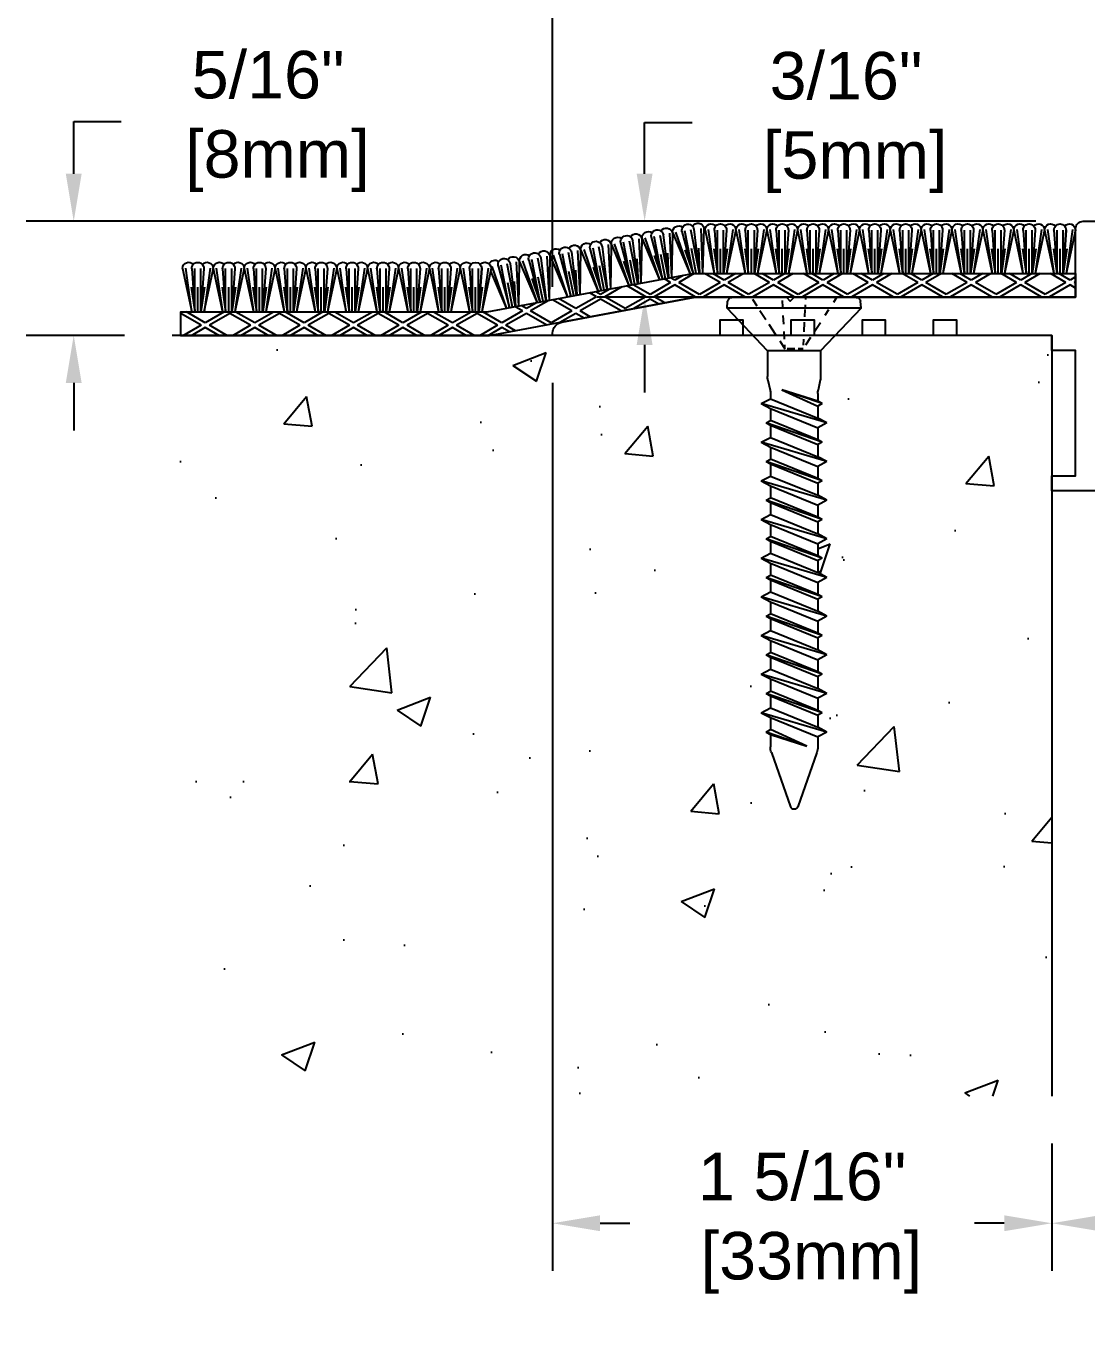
# Model space of a CAD drawing. Header units: inches. Extents: x -0.85 to 6.94, y -1.45 to 4.38.
# Drawn here: x -0.85 to 1.938, y -1.452 to 1.986 of the extents above; entities that cross this region are included whole.
import ezdxf

# ---------------------------------------------------------------- set-up
doc = ezdxf.new("R2010")
doc.units = ezdxf.units.IN
doc.header["$MEASUREMENT"] = 0
for name, color, linetype in [('Anchors', 4, 'Continuous'), ('Conditions', 1, 'Continuous'), ('Dimensions', 3, 'Continuous'), ('Metals', 7, 'Continuous'), ('Text', 2, 'Continuous')]:
    doc.layers.add(name, color=color, linetype=linetype)
doc.styles.add('arial', font='arial.ttf')
doc.dimstyles.new('ARIAL', dxfattribs={"dimscale": 0, "dimtxt": 0.125, "dimasz": 0.125, "dimexe": 0.125, "dimexo": 0.125, "dimgap": 0.125, "dimtad": 0, "dimtih": 1, "dimtoh": 1, "dimdec": 5, "dimzin": 0, "dimdsep": 46, "dimlunit": 4, "dimtxsty": 'arial', "dimcen": 0.125, "dimadec": 0, "dimazin": 0, "dimtfac": 1, "dimtdec": 5, "dimtofl": 0, "dimtmove": 0, "dimatfit": 3, "dimfxl": 0, "dimfrac": 2, "dimtolj": 1, "dimtzin": 0, "dimarcsym": 0})

# ---------------------------------------------------------------- blocks, each defined once
blk = doc.blocks.new('TF316114')
for p, q in [((-0.1634, 0), (0.1634, 0)), ((-0.1042, -0.0127), (-0.1125, 0)), ((-0.1762, -0.0285), (-0.1747, -0.0103)), ((-0.1762, -0.0285), (0.1762, -0.0285)), ((-0.1762, -0.0285), (-0.0698, -0.141)), ((-0.0815, -0.0472), (-0.0915, -0.0321)), ((-0.0308, -0.0055), (-0.0311, -0.0002)), ((-0.0297, -0.0263), (-0.0301, -0.0195)), ((-0.0284, -0.051), (-0.0294, -0.0323)), ((0.0297, -0.0255), (0.0306, -0.0085)), ((0.0698, -0.141), (0.1762, -0.0285)), ((0.1095, -0.0045), (0.0979, -0.0223)), ((0.1762, -0.0285), (0.1747, -0.0103)), ((-0.0533, -0.0902), (-0.0691, -0.0662)), ((-0.0263, -0.091), (-0.0277, -0.065)), ((0.0274, -0.0703), (0.0286, -0.0479)), ((0.0898, -0.0346), (0.0746, -0.0579)), ((0.0253, -0.1104), (0.0264, -0.0896)), ((0.0662, -0.0707), (0.0485, -0.0976)), ((-0.0307, -0.1248), (-0.0441, -0.1044)), ((-0.0245, -0.1261), (-0.0253, -0.1097)), ((-0.024, -0.135), (-0.0107, -0.135)), ((-0.0018, -0.135), (0.0183, -0.135)), ((0.0373, -0.1147), (0.024, -0.135)), ((0.024, -0.135), (0.0245, -0.1246)), ((-0.0698, -0.141), (-0.0698, -0.2081)), ((-0.0698, -0.141), (0.0698, -0.141)), ((0.0698, -0.141), (0.0698, -0.2081)), ((-0.0687, -0.2177), (-0.0633, -0.2437)), ((0.0687, -0.2177), (0.0633, -0.2437)), ((-0.0737, -0.2796), (0.0321, -0.2431)), ((-0.0737, -0.2796), (-0.0623, -0.2734)), ((0.0321, -0.2431), (-0.0623, -0.2858)), ((-0.0623, -0.2734), (0.0321, -0.2431)), ((-0.0623, -0.2533), (-0.0623, -0.2734)), ((0.0622, -0.2667), (-0.0623, -0.3175)), ((0.0622, -0.2533), (0.0622, -0.2667)), ((0.0862, -0.2796), (0.0622, -0.2667)), ((-0.0863, -0.3304), (0.0862, -0.2796)), ((-0.0737, -0.2796), (-0.0623, -0.2858)), ((-0.0623, -0.2858), (-0.0623, -0.3175)), ((0.0622, -0.2925), (-0.0623, -0.3433)), ((0.0622, -0.2925), (0.0622, -0.3242)), ((0.0862, -0.2796), (0.0622, -0.2925)), ((-0.0863, -0.3304), (-0.0623, -0.3175)), ((-0.0863, -0.3304), (-0.0623, -0.3433)), ((-0.0737, -0.3812), (0.0737, -0.3304)), ((-0.0623, -0.375), (0.0622, -0.3242)), ((0.0622, -0.3365), (-0.0623, -0.3873)), ((-0.0623, -0.3433), (-0.0623, -0.375)), ((0.0737, -0.3304), (0.0622, -0.3242)), ((0.0737, -0.3304), (0.0622, -0.3365)), ((0.0622, -0.3365), (0.0622, -0.3682)), ((-0.0737, -0.3812), (-0.0623, -0.375)), ((0.0622, -0.3682), (-0.0623, -0.419)), ((0.0862, -0.3812), (0.0622, -0.3682)), ((-0.0863, -0.4319), (0.0862, -0.3812)), ((-0.0737, -0.3812), (-0.0623, -0.3873)), ((-0.0623, -0.3873), (-0.0623, -0.419)), ((0.0622, -0.3941), (-0.0623, -0.4449)), ((0.0862, -0.3812), (0.0622, -0.3941)), ((0.0622, -0.3941), (0.0622, -0.4258)), ((-0.0863, -0.4319), (-0.0623, -0.419)), ((-0.0863, -0.4319), (-0.0623, -0.4449)), ((-0.0737, -0.4827), (0.0737, -0.4319)), ((-0.0623, -0.4766), (0.0622, -0.4258)), ((0.0622, -0.4381), (-0.0623, -0.4889)), ((-0.0623, -0.4449), (-0.0623, -0.4766)), ((0.0737, -0.4319), (0.0622, -0.4258)), ((0.0737, -0.4319), (0.0622, -0.4381)), ((0.0622, -0.4381), (0.0622, -0.4698)), ((-0.0737, -0.4827), (-0.0623, -0.4766)), ((0.0622, -0.4698), (-0.0623, -0.5206)), ((0.0862, -0.4827), (0.0622, -0.4698)), ((-0.0863, -0.5335), (0.0862, -0.4827)), ((-0.0737, -0.4827), (-0.0623, -0.4889)), ((-0.0623, -0.4889), (-0.0623, -0.5206)), ((0.0622, -0.4956), (-0.0623, -0.5464)), ((0.0862, -0.4827), (0.0622, -0.4956)), ((0.0622, -0.4956), (0.0622, -0.5273)), ((-0.0863, -0.5335), (-0.0623, -0.5206)), ((-0.0863, -0.5335), (-0.0623, -0.5464)), ((-0.0737, -0.5843), (0.0737, -0.5335)), ((-0.0623, -0.5781), (0.0622, -0.5273)), ((0.0622, -0.5397), (-0.0623, -0.5904)), ((-0.0623, -0.5464), (-0.0623, -0.5781)), ((0.0737, -0.5335), (0.0622, -0.5273)), ((0.0737, -0.5335), (0.0622, -0.5397)), ((0.0622, -0.5397), (0.0622, -0.5714)), ((-0.0863, -0.6351), (0.0862, -0.5843)), ((-0.0737, -0.5843), (-0.0623, -0.5781)), ((-0.0737, -0.5843), (-0.0623, -0.5904)), ((0.0622, -0.5714), (-0.0623, -0.6221)), ((0.0862, -0.5843), (0.0622, -0.5714)), ((0.0862, -0.5843), (0.0622, -0.5972)), ((-0.0623, -0.5904), (-0.0623, -0.6221)), ((0.0622, -0.5972), (-0.0623, -0.648)), ((0.0622, -0.5972), (0.0622, -0.6289)), ((-0.0863, -0.6351), (-0.0623, -0.6221)), ((-0.0863, -0.6351), (-0.0623, -0.648)), ((-0.0737, -0.6858), (0.0737, -0.6351)), ((-0.0623, -0.6797), (0.0622, -0.6289)), ((0.0622, -0.6412), (-0.0623, -0.692)), ((-0.0623, -0.648), (-0.0623, -0.6797)), ((0.0737, -0.6351), (0.0622, -0.6289)), ((0.0737, -0.6351), (0.0622, -0.6412)), ((0.0622, -0.6412), (0.0622, -0.6729)), ((-0.0863, -0.7366), (0.0862, -0.6858)), ((-0.0737, -0.6858), (-0.0623, -0.6797)), ((-0.0737, -0.6858), (-0.0623, -0.692)), ((0.0622, -0.6729), (-0.0623, -0.7237)), ((0.0862, -0.6858), (0.0622, -0.6729)), ((0.0862, -0.6858), (0.0622, -0.6988)), ((-0.0623, -0.692), (-0.0623, -0.7237)), ((0.0622, -0.6988), (-0.0623, -0.7495)), ((0.0622, -0.6988), (0.0622, -0.7305)), ((-0.0863, -0.7366), (-0.0623, -0.7237)), ((-0.0863, -0.7366), (-0.0623, -0.7495)), ((-0.0737, -0.7874), (0.0737, -0.7366)), ((-0.0623, -0.7812), (0.0622, -0.7305)), ((0.0622, -0.7428), (-0.0623, -0.7936)), ((-0.0623, -0.7495), (-0.0623, -0.7812)), ((0.0737, -0.7366), (0.0622, -0.7305)), ((0.0737, -0.7366), (0.0622, -0.7428)), ((0.0622, -0.7428), (0.0622, -0.7745)), ((-0.0863, -0.8382), (0.0862, -0.7874)), ((-0.0737, -0.7874), (-0.0623, -0.7812)), ((-0.0737, -0.7874), (-0.0623, -0.7936)), ((0.0622, -0.7745), (-0.0623, -0.8253)), ((0.0862, -0.7874), (0.0622, -0.7745)), ((0.0862, -0.7874), (0.0622, -0.8003)), ((-0.0623, -0.7936), (-0.0623, -0.8253)), ((0.0622, -0.8003), (-0.0623, -0.8511)), ((0.0622, -0.8003), (0.0622, -0.832)), ((-0.0863, -0.8382), (-0.0623, -0.8253)), ((-0.0863, -0.8382), (-0.0623, -0.8511)), ((-0.0737, -0.889), (0.0737, -0.8382)), ((-0.0623, -0.8828), (0.0622, -0.832)), ((0.0622, -0.8444), (-0.0623, -0.8951)), ((-0.0623, -0.8511), (-0.0623, -0.8828)), ((0.0737, -0.8382), (0.0622, -0.832)), ((0.0737, -0.8382), (0.0622, -0.8444)), ((0.0622, -0.8444), (0.0622, -0.876)), ((-0.0863, -0.9397), (0.0862, -0.889)), ((-0.0737, -0.889), (-0.0623, -0.8828)), ((-0.0737, -0.889), (-0.0623, -0.8951)), ((0.0622, -0.876), (-0.0623, -0.9268)), ((0.0862, -0.889), (0.0622, -0.876)), ((0.0862, -0.889), (0.0622, -0.9019)), ((-0.0863, -0.9397), (-0.0623, -0.9268)), ((-0.0623, -0.8951), (-0.0623, -0.9268)), ((0.0622, -0.9019), (-0.0623, -0.9527)), ((0.0622, -0.9019), (0.0622, -0.9336)), ((-0.0863, -0.9397), (-0.0623, -0.9527)), ((-0.0737, -0.9905), (0.0737, -0.9397)), ((-0.0623, -0.9844), (0.0622, -0.9336)), ((0.0622, -0.9459), (-0.0623, -0.9967)), ((-0.0623, -0.9527), (-0.0623, -0.9844)), ((0.0737, -0.9397), (0.0622, -0.9336)), ((0.0737, -0.9397), (0.0622, -0.9459)), ((0.0622, -0.9459), (0.0622, -0.9776)), ((-0.0863, -1.0413), (0.0862, -0.9905)), ((-0.0737, -0.9905), (-0.0623, -0.9844)), ((-0.0737, -0.9905), (-0.0623, -0.9967)), ((0.0622, -0.9776), (-0.0623, -1.0284)), ((-0.0623, -0.9967), (-0.0623, -1.0284)), ((0.0862, -0.9905), (0.0622, -0.9776)), ((0.0862, -0.9905), (0.0622, -1.0035)), ((-0.0863, -1.0413), (-0.0623, -1.0284)), ((0.0622, -1.0035), (-0.0623, -1.0542)), ((0.0622, -1.0035), (0.0622, -1.0351)), ((-0.0863, -1.0413), (-0.0623, -1.0542)), ((-0.0737, -1.0921), (0.0737, -1.0413)), ((-0.0623, -1.0859), (0.0622, -1.0351)), ((0.0622, -1.0475), (-0.0623, -1.0983)), ((-0.0623, -1.0542), (-0.0623, -1.0859)), ((0.0737, -1.0413), (0.0622, -1.0351)), ((0.0737, -1.0413), (0.0622, -1.0475)), ((0.0622, -1.0475), (0.0622, -1.0792)), ((-0.0863, -1.1429), (0.0862, -1.0921)), ((-0.0737, -1.0921), (-0.0623, -1.0859)), ((-0.0737, -1.0921), (-0.0623, -1.0983)), ((0.0622, -1.0792), (-0.0623, -1.13)), ((-0.0623, -1.0983), (-0.0623, -1.13)), ((0.0862, -1.0921), (0.0622, -1.0792)), ((0.0862, -1.0921), (0.0622, -1.105)), ((-0.0863, -1.1429), (-0.0623, -1.13)), ((0.0622, -1.105), (-0.0623, -1.1558)), ((0.0622, -1.105), (0.0622, -1.1367)), ((-0.0863, -1.1429), (-0.0623, -1.1558)), ((-0.0623, -1.1558), (-0.0623, -1.1817)), ((-0.0335, -1.1798), (0.0622, -1.1367)), ((-0.0335, -1.1798), (0.0737, -1.1429)), ((0.0622, -1.149), (-0.0335, -1.1798)), ((0.0737, -1.1429), (0.0622, -1.1367)), ((0.0737, -1.1429), (0.0622, -1.149)), ((0.0622, -1.149), (0.0622, -1.1817)), ((-0.0596, -1.197), (-0.0096, -1.3398)), ((0.0596, -1.197), (0.0096, -1.3398))]:
    blk.add_line(p, q)
for centre, radius, start, end in [((-0.1634, -0.0113), 0.0112, 90, 175), ((0.1634, -0.0113), 0.0112, 5, 90), ((-0.0233, -0.2081), 0.0465, 180, 191.9357), ((0.0233, -0.2081), 0.0465, 348.0643, 0), ((-0.1088, -0.2533), 0.0465, 0, 11.9357), ((0.1087, -0.2533), 0.0465, 168.0643, 180), ((-0.0158, -1.1817), 0.0465, 180, 199.3058), ((0.0158, -1.1817), 0.0465, 340.6942, 0), ((0, -1.3354), 0.0106, 204.1001, 335.8999)]:
    blk.add_arc(centre, radius, start, end)
blk = doc.blocks.new('75201C')
blk.add_line((-1.6336, -3.7739), (-1.6336, -3.7739))
blk.add_lwpolyline([(-1.8836, -3.8589), (-1.8836, -4.1689, 0.414214), (-1.8636, -4.1889), (-1.6086, -4.1889), (-1.6086, -4.3179), (-2.1543, -4.3179), (-2.1543, -4.2649), (-2.1943, -4.2649), (-2.1943, -4.3979), (-1.4661, -4.3979), (-1.4661, -4.3579), (-1.5286, -4.3579), (-1.5286, -4.0289), (-1.4661, -4.0289), (-1.4661, -3.9889), (-1.2161, -3.9889), (-1.2161, -3.9489), (-1.1541, -3.9489), (-1.1541, -3.9889), (-1.0291, -3.9889), (-1.0291, -3.9489), (-0.9671, -3.9489), (-0.9671, -3.9889), (-0.8421, -3.9889), (-0.8421, -3.9489), (-0.7801, -3.9489), (-0.7801, -3.9889), (-0.6551, -3.9889), (-0.6551, -3.9489), (-0.5931, -3.9489), (-0.5931, -3.9889), (-0.1536, -3.9889), (-0.1536, -3.9834, 0.361139), (-0.1777, -3.9544), (-0.5286, -3.8889), (-0.7686, -3.8889), (-0.7786, -3.8989), (-0.7886, -3.8889), (-1.5286, -3.8889), (-1.5286, -3.7089, 0.414214), (-1.5486, -3.6889), (-1.6336, -3.6889, 0.414214), (-1.6536, -3.7089), (-1.6536, -3.7539, 0.414214), (-1.6336, -3.7739), (-1.6336, -4.1089, -0.414214), (-1.6536, -4.1289), (-1.7836, -4.1289, -0.414214), (-1.8036, -4.1089), (-1.8036, -3.8589, 0.414214), (-1.8236, -3.8389), (-1.8636, -3.8389, 0.414214)], format="xyb", close=True)
blk = doc.blocks.new('*D3')
at = {"layer": 'Defpoints', "color": 0}
for p in [(1.8464, -0.8265), (3.8464, -0.8265), (1.8464, -1.161)]:
    blk.add_point(p, dxfattribs=at)
at = {"layer": 'Dimensions', "color": 0, "lineweight": -2}
for p, q in [((1.8464, -0.9515), (1.8464, -1.286)), ((3.8464, -0.9515), (3.8464, -1.286)), ((1.9714, -1.161), (2.3934, -1.161)), ((3.7214, -1.161), (3.2994, -1.161))]:
    blk.add_line(p, q, dxfattribs=at)
at = {"layer": 'Dimensions', "color": 0}
for points in [[(1.9714, -1.1402), (1.9714, -1.1818), (1.8464, -1.161)], [(3.7214, -1.1402), (3.7214, -1.1818), (3.8464, -1.161)]]:
    blk.add_solid(points, dxfattribs=at)
at = {"layer": 'Dimensions', "color": 0, "insert": (2.8464, -1.161), "char_height": 0.125, "attachment_point": 5, "style": 'arial'}
blk.add_mtext('\\A1;2"\\P [51mm]', dxfattribs=at)
blk = doc.blocks.new('*D4')
at = {"layer": 'Defpoints', "color": 0}
for p in [(0.5339, 1.1735), (1.8464, -0.8265), (0.5339, -1.161)]:
    blk.add_point(p, dxfattribs=at)
at = {"layer": 'Dimensions', "color": 0, "lineweight": -2}
for p, q in [((0.5339, 1.0485), (0.5339, -1.286)), ((1.8464, -0.9515), (1.8464, -1.286)), ((0.6589, -1.161), (0.7372, -1.161)), ((1.7214, -1.161), (1.6432, -1.161))]:
    blk.add_line(p, q, dxfattribs=at)
at = {"layer": 'Dimensions', "color": 0}
for points in [[(0.6589, -1.1402), (0.6589, -1.1818), (0.5339, -1.161)], [(1.7214, -1.1402), (1.7214, -1.1818), (1.8464, -1.161)]]:
    blk.add_solid(points, dxfattribs=at)
at = {"layer": 'Dimensions', "color": 0, "insert": (1.1902, -1.161), "char_height": 0.125, "attachment_point": 5, "style": 'arial'}
blk.add_mtext('\\A1;1 5/16"\\P [33mm]', dxfattribs=at)
blk = doc.blocks.new('*D5')
at = {"layer": 'Defpoints', "color": 0}
for p in [(5.1589, 2.7849), (0.5339, 1.1762), (5.1589, 1.1735)]:
    blk.add_point(p, dxfattribs=at)
at = {"layer": 'Dimensions', "color": 0, "lineweight": -2}
for p, q in [((0.5339, 1.3012), (0.5339, 2.9099)), ((5.1589, 1.2985), (5.1589, 2.9099)), ((0.6589, 2.7849), (2.2825, 2.7849)), ((5.0339, 2.7849), (3.2856, 2.7849))]:
    blk.add_line(p, q, dxfattribs=at)
at = {"layer": 'Dimensions', "color": 0}
for points in [[(0.6589, 2.8057), (0.6589, 2.764), (0.5339, 2.7849)], [(5.0339, 2.8057), (5.0339, 2.764), (5.1589, 2.7849)]]:
    blk.add_solid(points, dxfattribs=at)
at = {"layer": 'Dimensions', "color": 0, "insert": (2.784, 2.7849), "char_height": 0.125, "attachment_point": 5, "style": 'arial'}
blk.add_mtext('\\A1;4 5/8"\\P [117mm]', dxfattribs=at)
blk = doc.blocks.new('*D7')
at = {"layer": 'Defpoints', "color": 0}
for p in [(1.9289, 1.4735), (0.776, 1.2735), (1.4646, 1.2735)]:
    blk.add_point(p, dxfattribs=at)
at = {"layer": 'Dimensions', "color": 0, "lineweight": -2}
for p, q in [((0.776, 1.5985), (0.776, 1.7331)), ((0.776, 1.7331), (0.901, 1.7331)), ((1.8039, 1.4735), (0.651, 1.4735)), ((1.3396, 1.2735), (0.651, 1.2735)), ((0.776, 1.1485), (0.776, 1.0235))]:
    blk.add_line(p, q, dxfattribs=at)
at = {"layer": 'Dimensions', "color": 0}
for points in [[(0.7551, 1.5985), (0.7968, 1.5985), (0.776, 1.4735)], [(0.7551, 1.1485), (0.7968, 1.1485), (0.776, 1.2735)]]:
    blk.add_solid(points, dxfattribs=at)
at = {"layer": 'Dimensions', "color": 0, "insert": (1.3054, 1.7331), "char_height": 0.125, "attachment_point": 5, "style": 'arial'}
blk.add_mtext('\\A1;3/16"\\P [5mm]', dxfattribs=at)
blk = doc.blocks.new('*D8')
at = {"layer": 'Defpoints', "color": 0}
for p in [(1.9289, 1.4735), (-0.7247, 1.1735), (-0.4661, 1.1735)]:
    blk.add_point(p, dxfattribs=at)
at = {"layer": 'Dimensions', "color": 0, "lineweight": -2}
for p, q in [((-0.7247, 1.5985), (-0.7247, 1.7359)), ((-0.7247, 1.7359), (-0.5997, 1.7359)), ((1.8039, 1.4735), (-0.8497, 1.4735)), ((-0.5911, 1.1735), (-0.8497, 1.1735)), ((-0.7247, 1.0485), (-0.7247, 0.9235))]:
    blk.add_line(p, q, dxfattribs=at)
at = {"layer": 'Dimensions', "color": 0}
for points in [[(-0.7456, 1.5985), (-0.7039, 1.5985), (-0.7247, 1.4735)], [(-0.7456, 1.0485), (-0.7039, 1.0485), (-0.7247, 1.1735)]]:
    blk.add_solid(points, dxfattribs=at)
at = {"layer": 'Dimensions', "color": 0, "insert": (-0.2136, 1.7359), "char_height": 0.125, "attachment_point": 5, "style": 'arial'}
blk.add_mtext('\\A1;5/16"\\P [8mm]', dxfattribs=at)
blk = doc.blocks.new('CARPET')
at = {"layer": 'Conditions'}
h = blk.add_hatch(dxfattribs=at)
h.set_pattern_fill('EXPAND', color=256, scale=0.125, style=0)
h.set_pattern_definition([(30, (0, 0), (2e-11, 0.075), [0.0625, -0.0125]), (330, (0, 0), (0.0649519, 0.0375), [0.0625, -0.0125]), (330, (0.054125, 0.03125), (0.0649519, 0.0375), [0.0625, -0.0125]), (30, (0.054125, 0.04375), (2e-11, 0.075), [0.0625, -0.0125])])
h.paths.add_polyline_path([(7.2186, 2.8345), (7.76, 2.7334), (8.5709, 2.7334), (8.5709, 2.7959), (7.7658, 2.7959), (7.7068, 2.8069), (7.7068, 2.8067), (7.7068, 2.8069), (7.6912, 2.8098), (7.6912, 2.8098), (7.6912, 2.8098), (7.6263, 2.8219), (7.6263, 2.8218), (7.6263, 2.8219), (7.6107, 2.8248), (7.6107, 2.8248), (7.6107, 2.8248), (7.5458, 2.837), (7.5458, 2.8368), (7.5458, 2.837), (7.5302, 2.8399), (7.5302, 2.8398), (7.5302, 2.8399), (7.4653, 2.852), (7.4653, 2.8518), (7.4653, 2.852), (7.4497, 2.8549), (7.4497, 2.8548), (7.4497, 2.8549), (7.3848, 2.867), (7.3848, 2.8668), (7.3848, 2.867), (7.3692, 2.8699), (7.3692, 2.8699), (7.3692, 2.8699), (7.3043, 2.882), (7.3043, 2.8819), (7.3043, 2.882), (7.2887, 2.885), (7.2887, 2.8849), (7.2887, 2.885), (7.2244, 2.897), (7.2238, 2.897), (7.2238, 2.8969), (7.2238, 2.897), (6.2186, 2.897), (6.2186, 2.8345)])
for points in [[(6.219, 3.0114), (6.2435, 2.897)], [(6.2269, 3.0125), (6.2434, 2.897)], [(6.2517, 2.897), (6.2517, 3.0114)], [(6.2757, 3.0114), (6.2675, 2.897)], [(6.2675, 2.897), (6.2675, 3.0114)], [(6.2923, 3.0125), (6.2758, 2.897)], [(6.3002, 3.0114), (6.2758, 2.897)], [(6.3002, 3.0114), (6.3246, 2.897)], [(6.308, 3.0125), (6.3245, 2.897)], [(6.3247, 3.0114), (6.3328, 2.897)], [(6.3328, 2.897), (6.3328, 3.0114)], [(6.3568, 3.0114), (6.3487, 2.897)], [(6.3487, 2.897), (6.3487, 3.0114)], [(6.3813, 3.0114), (6.3569, 2.897)], [(6.3735, 3.0125), (6.357, 2.897)], [(6.3813, 3.0114), (6.4057, 2.897)], [(6.3892, 3.0125), (6.4056, 2.897)], [(6.4058, 3.0114), (6.4139, 2.897)], [(6.4139, 2.897), (6.4139, 3.0114)], [(6.4298, 2.897), (6.4298, 3.0114)], [(6.438, 3.0114), (6.4298, 2.897)], [(6.4624, 3.0114), (6.438, 2.897)], [(6.4546, 3.0125), (6.4381, 2.897)], [(6.4624, 3.0114), (6.4869, 2.897)], [(6.4703, 3.0125), (6.4868, 2.897)], [(6.4869, 3.0114), (6.4951, 2.897)], [(6.4951, 2.897), (6.4951, 3.0114)], [(6.511, 2.897), (6.511, 3.0114)], [(6.5191, 3.0114), (6.511, 2.897)], [(6.5436, 3.0114), (6.5192, 2.897)], [(6.5357, 3.0125), (6.5193, 2.897)], [(6.5436, 3.0114), (6.568, 2.897)], [(6.5514, 3.0125), (6.5679, 2.897)], [(6.5681, 3.0114), (6.5762, 2.897)], [(6.5762, 2.897), (6.5762, 3.0114)], [(6.6002, 3.0114), (6.5921, 2.897)], [(6.5921, 2.897), (6.5921, 3.0114)], [(6.6247, 3.0114), (6.6003, 2.897)], [(6.6169, 3.0125), (6.6004, 2.897)], [(6.6247, 3.0114), (6.6491, 2.897)], [(6.6326, 3.0125), (6.6491, 2.897)], [(6.6492, 3.0114), (6.6574, 2.897)], [(6.6574, 2.897), (6.6574, 3.0114)], [(6.6732, 2.897), (6.6732, 3.0114)], [(6.6814, 3.0114), (6.6732, 2.897)], [(6.7059, 3.0114), (6.6814, 2.897)], [(6.698, 3.0125), (6.6815, 2.897)], [(6.7059, 3.0114), (6.7303, 2.897)], [(6.7137, 3.0125), (6.7302, 2.897)], [(6.7303, 3.0114), (6.7385, 2.897)], [(6.7385, 2.897), (6.7385, 3.0114)], [(6.7625, 3.0114), (6.7544, 2.897)], [(6.7544, 2.897), (6.7544, 3.0114)], [(6.787, 3.0114), (6.7626, 2.897)], [(6.7791, 3.0125), (6.7627, 2.897)], [(6.787, 3.0114), (6.8114, 2.897)], [(6.7948, 3.0125), (6.8113, 2.897)], [(6.8115, 3.0114), (6.8196, 2.897)], [(6.8196, 2.897), (6.8196, 3.0114)], [(6.8355, 2.897), (6.8355, 3.0114)], [(6.8437, 3.0114), (6.8355, 2.897)], [(6.8681, 3.0114), (6.8437, 2.897)], [(6.8603, 3.0125), (6.8438, 2.897)], [(6.8681, 3.0114), (6.8925, 2.897)], [(6.876, 3.0125), (6.8925, 2.897)], [(6.8926, 3.0114), (6.9008, 2.897)], [(6.9008, 2.897), (6.9008, 3.0114)], [(6.9248, 3.0114), (6.9166, 2.897)], [(6.9166, 2.897), (6.9166, 3.0114)], [(6.9414, 3.0125), (6.9249, 2.897)], [(6.9493, 3.0114), (6.9249, 2.897)], [(6.9493, 3.0114), (6.9737, 2.897)], [(6.9571, 3.0125), (6.9736, 2.897)], [(6.9737, 3.0114), (6.9819, 2.897)], [(6.9819, 2.897), (6.9819, 3.0114)], [(6.9978, 2.897), (6.9978, 3.0114)], [(7.0059, 3.0114), (6.9978, 2.897)], [(7.0304, 3.0114), (7.006, 2.897)], [(7.0225, 3.0125), (7.0061, 2.897)], [(7.0304, 3.0114), (7.0548, 2.897)], [(7.0383, 3.0125), (7.0547, 2.897)], [(7.0549, 3.0114), (7.063, 2.897)], [(7.063, 2.897), (7.063, 3.0114)], [(7.0871, 3.0114), (7.0789, 2.897)], [(7.0789, 2.897), (7.0789, 3.0114)], [(7.1115, 3.0114), (7.0871, 2.897)], [(7.1037, 3.0125), (7.0872, 2.897)], [(7.1115, 3.0114), (7.1359, 2.897)], [(7.1194, 3.0125), (7.1359, 2.897)], [(7.136, 3.0114), (7.1442, 2.897)], [(7.1442, 2.897), (7.1442, 3.0114)], [(7.1682, 3.0114), (7.16, 2.897)], [(7.16, 2.897), (7.16, 3.0114)], [(7.1848, 3.0125), (7.1683, 2.897)], [(7.1927, 3.0114), (7.1683, 2.897)], [(7.1955, 3.016), (7.1998, 2.897)], [(7.2034, 3.0157), (7.1995, 2.897)], [(7.2076, 2.897), (7.2301, 3.0123)], [(7.222, 3.0138), (7.2079, 2.897)], [(7.2238, 2.8969), (7.2456, 3.0092)], [(7.2536, 3.0077), (7.2238, 2.8969)], [(7.2702, 3.0056), (7.2319, 2.8953)], [(7.2777, 3.003), (7.2319, 2.8953)], [(7.2785, 3.0034), (7.2806, 2.8865)], [(7.2864, 3.0031), (7.2806, 2.8865)], [(7.3025, 2.9988), (7.2887, 2.8849)], [(7.2887, 2.8849), (7.3105, 2.9972)], [(7.3043, 2.8819), (7.3261, 2.9942)], [(7.3341, 2.9926), (7.3043, 2.8819)], [(6.2421, 2.9622), (6.2514, 2.897)], [(6.2596, 2.897), (6.2596, 2.9622)], [(6.2771, 2.9622), (6.2678, 2.897)], [(6.3232, 2.9622), (6.3325, 2.897)], [(6.3407, 2.897), (6.3407, 2.9622)], [(6.3583, 2.9622), (6.349, 2.897)], [(6.4044, 2.9622), (6.4137, 2.897)], [(6.4219, 2.897), (6.4219, 2.9622)], [(6.4394, 2.9622), (6.4301, 2.897)], [(6.4855, 2.9622), (6.4948, 2.897)], [(6.503, 2.897), (6.503, 2.9622)], [(6.5205, 2.9622), (6.5112, 2.897)], [(6.5666, 2.9622), (6.5759, 2.897)], [(6.5842, 2.897), (6.5842, 2.9622)], [(6.6017, 2.9622), (6.5924, 2.897)], [(6.6478, 2.9622), (6.6571, 2.897)], [(6.6653, 2.897), (6.6653, 2.9622)], [(6.6828, 2.9622), (6.6735, 2.897)], [(6.7289, 2.9622), (6.7382, 2.897)], [(6.7464, 2.897), (6.7464, 2.9622)], [(6.7639, 2.9622), (6.7546, 2.897)], [(6.81, 2.9622), (6.8193, 2.897)], [(6.8276, 2.897), (6.8276, 2.9622)], [(6.8451, 2.9622), (6.8358, 2.897)], [(6.8912, 2.9622), (6.9005, 2.897)], [(6.9087, 2.897), (6.9087, 2.9622)], [(6.9262, 2.9622), (6.9169, 2.897)], [(6.9723, 2.9622), (6.9816, 2.897)], [(6.9898, 2.897), (6.9898, 2.9622)], [(7.0074, 2.9622), (6.998, 2.897)], [(7.0534, 2.9622), (7.0627, 2.897)], [(7.071, 2.897), (7.071, 2.9622)], [(7.0885, 2.9622), (7.0792, 2.897)], [(7.1346, 2.9622), (7.1439, 2.897)], [(7.1521, 2.897), (7.1521, 2.9622)], [(7.1696, 2.9622), (7.1603, 2.897)], [(7.2097, 2.9636), (7.2075, 2.897)], [(7.2157, 2.897), (7.2285, 2.9625)], [(7.2457, 2.9591), (7.2241, 2.8968)], [(7.3507, 2.9906), (7.3124, 2.8803)], [(7.3582, 2.988), (7.3124, 2.8803)], [(7.359, 2.9884), (7.3611, 2.8714)], [(7.3669, 2.988), (7.3611, 2.8714)], [(7.383, 2.9838), (7.3692, 2.8699)], [(7.3692, 2.8699), (7.391, 2.9822)], [(7.3848, 2.8668), (7.4066, 2.9792)], [(7.4146, 2.9776), (7.3848, 2.8668)], [(7.4312, 2.9755), (7.3929, 2.8653)], [(7.4387, 2.9729), (7.3929, 2.8653)], [(7.4395, 2.9734), (7.4416, 2.8564)], [(7.4474, 2.973), (7.4416, 2.8564)], [(7.4635, 2.9687), (7.4497, 2.8548)], [(7.4497, 2.8548), (7.4715, 2.9672)], [(7.4653, 2.8518), (7.4871, 2.9641)], [(7.4951, 2.9626), (7.4653, 2.8518)], [(7.5117, 2.9605), (7.4734, 2.8502)], [(7.5192, 2.9579), (7.4734, 2.8502)], [(7.52, 2.9584), (7.5221, 2.8414)], [(7.5279, 2.958), (7.5221, 2.8414)], [(7.2918, 2.9508), (7.2884, 2.8849)], [(7.2965, 2.8834), (7.309, 2.9474)], [(7.3262, 2.9441), (7.3046, 2.8818)], [(7.3723, 2.9358), (7.3689, 2.8699)], [(7.377, 2.8684), (7.3895, 2.9324)], [(7.4067, 2.9291), (7.3851, 2.8668)], [(7.544, 2.9537), (7.5302, 2.8398)], [(7.5302, 2.8398), (7.552, 2.9521)], [(7.5458, 2.8368), (7.5676, 2.9491)], [(7.5756, 2.9476), (7.5458, 2.8368)], [(7.5922, 2.9455), (7.5539, 2.8352)], [(7.5997, 2.9429), (7.5539, 2.8352)], [(7.6005, 2.9433), (7.6026, 2.8264)], [(7.6084, 2.9429), (7.6026, 2.8264)], [(7.6245, 2.9387), (7.6107, 2.8248)], [(7.6107, 2.8248), (7.6325, 2.9371)], [(7.6263, 2.8218), (7.6481, 2.9341)], [(7.6561, 2.9325), (7.6263, 2.8218)], [(7.6727, 2.9305), (7.6344, 2.8202)], [(7.6802, 2.9279), (7.6344, 2.8202)], [(7.681, 2.9283), (7.6831, 2.8113)], [(7.6889, 2.9279), (7.6831, 2.8113)], [(7.705, 2.9236), (7.6912, 2.8098)], [(7.4575, 2.8533), (7.47, 2.9174)], [(7.4872, 2.914), (7.4656, 2.8518)], [(7.5333, 2.9057), (7.5299, 2.8399)], [(7.538, 2.8383), (7.5505, 2.9024)], [(7.6912, 2.8098), (7.713, 2.9221)], [(7.7068, 2.8067), (7.7286, 2.9191)], [(7.7366, 2.9175), (7.7068, 2.8067)], [(7.7532, 2.9154), (7.7154, 2.8064)], [(7.7567, 2.9034), (7.7154, 2.8064)], [(7.7552, 2.9103), (7.7796, 2.7959)], [(7.763, 2.9115), (7.7795, 2.7959)], [(7.7878, 2.7959), (7.7878, 2.9103)], [(7.8118, 2.9103), (7.8037, 2.7959)], [(7.8037, 2.7959), (7.8037, 2.9103)], [(7.8363, 2.9103), (7.8119, 2.7959)], [(7.8285, 2.9115), (7.812, 2.7959)], [(7.8363, 2.9103), (7.8607, 2.7959)], [(7.8442, 2.9115), (7.8606, 2.7959)], [(7.8608, 2.9103), (7.8689, 2.7959)], [(7.8689, 2.7959), (7.8689, 2.9103)], [(7.893, 2.9103), (7.8848, 2.7959)], [(7.8848, 2.7959), (7.8848, 2.9103)], [(7.9174, 2.9103), (7.893, 2.7959)], [(7.9096, 2.9115), (7.8931, 2.7959)], [(7.9174, 2.9103), (7.9419, 2.7959)], [(7.9253, 2.9115), (7.9418, 2.7959)], [(7.9419, 2.9103), (7.9501, 2.7959)], [(7.9501, 2.7959), (7.9501, 2.9103)], [(7.966, 2.7959), (7.966, 2.9103)], [(7.9741, 2.9103), (7.966, 2.7959)], [(7.9986, 2.9103), (7.9742, 2.7959)], [(7.9907, 2.9115), (7.9743, 2.7959)], [(7.9986, 2.9103), (8.023, 2.7959)], [(8.0064, 2.9115), (8.0229, 2.7959)], [(8.0231, 2.9103), (8.0312, 2.7959)], [(8.0312, 2.7959), (8.0312, 2.9103)], [(8.0552, 2.9103), (8.0471, 2.7959)], [(8.0471, 2.7959), (8.0471, 2.9103)], [(8.0797, 2.9103), (8.0553, 2.7959)], [(8.0719, 2.9115), (8.0554, 2.7959)], [(8.0797, 2.9103), (8.1041, 2.7959)], [(8.0876, 2.9115), (8.1041, 2.7959)], [(8.1042, 2.9103), (8.1123, 2.7959)], [(8.1123, 2.7959), (8.1123, 2.9103)], [(8.1364, 2.9103), (8.1282, 2.7959)], [(8.1282, 2.7959), (8.1282, 2.9103)], [(8.1609, 2.9103), (8.1364, 2.7959)], [(8.153, 2.9115), (8.1365, 2.7959)], [(8.1609, 2.9103), (8.1853, 2.7959)], [(8.1687, 2.9115), (8.1852, 2.7959)], [(8.1853, 2.9103), (8.1935, 2.7959)], [(8.1935, 2.7959), (8.1935, 2.9103)], [(8.2094, 2.7959), (8.2094, 2.9103)], [(8.2175, 2.9103), (8.2094, 2.7959)], [(8.242, 2.9103), (8.2176, 2.7959)], [(8.2341, 2.9115), (8.2177, 2.7959)], [(8.242, 2.9103), (8.2664, 2.7959)], [(8.2498, 2.9115), (8.2663, 2.7959)], [(8.2665, 2.9103), (8.2746, 2.7959)], [(8.2746, 2.7959), (8.2746, 2.9103)], [(8.2987, 2.9103), (8.2905, 2.7959)], [(8.2905, 2.7959), (8.2905, 2.9103)], [(8.3231, 2.9103), (8.2987, 2.7959)], [(8.3153, 2.9115), (8.2988, 2.7959)], [(8.3231, 2.9103), (8.3475, 2.7959)], [(8.331, 2.9115), (8.3475, 2.7959)], [(8.3476, 2.9103), (8.3558, 2.7959)], [(8.3558, 2.7959), (8.3558, 2.9103)], [(8.3716, 2.7959), (8.3716, 2.9103)], [(8.3798, 2.9103), (8.3716, 2.7959)], [(8.4043, 2.9103), (8.3798, 2.7959)], [(8.3964, 2.9115), (8.3799, 2.7959)], [(8.4043, 2.9103), (8.4287, 2.7959)], [(8.4121, 2.9115), (8.4286, 2.7959)], [(8.4287, 2.9103), (8.4369, 2.7959)], [(8.4369, 2.7959), (8.4369, 2.9103)], [(8.4528, 2.7959), (8.4528, 2.9103)], [(8.4609, 2.9103), (8.4528, 2.7959)], [(8.4854, 2.9103), (8.461, 2.7959)], [(8.4775, 2.9115), (8.4611, 2.7959)], [(8.4854, 2.9103), (8.5098, 2.7959)], [(8.4933, 2.9115), (8.5097, 2.7959)], [(8.5099, 2.9103), (8.518, 2.7959)], [(8.518, 2.7959), (8.518, 2.9103)], [(8.5339, 2.7959), (8.5339, 2.9103)], [(8.5421, 2.9103), (8.5339, 2.7959)], [(8.5665, 2.9103), (8.5421, 2.7959)], [(8.5587, 2.9115), (8.5422, 2.7959)], [(7.6185, 2.8233), (7.631, 2.8873)], [(7.6482, 2.884), (7.6266, 2.8217)], [(7.6943, 2.8757), (7.6909, 2.8098)], [(7.699, 2.8082), (7.7115, 2.8723)], [(7.7782, 2.8612), (7.7875, 2.7959)], [(7.7957, 2.7959), (7.7957, 2.8612)], [(7.8133, 2.8612), (7.804, 2.7959)], [(7.8594, 2.8612), (7.8687, 2.7959)], [(7.8769, 2.7959), (7.8769, 2.8612)], [(7.8944, 2.8612), (7.8851, 2.7959)], [(7.9405, 2.8612), (7.9498, 2.7959)], [(7.958, 2.7959), (7.958, 2.8612)], [(7.9755, 2.8612), (7.9662, 2.7959)], [(8.0216, 2.8612), (8.0309, 2.7959)], [(8.0392, 2.7959), (8.0392, 2.8612)], [(8.0567, 2.8612), (8.0474, 2.7959)], [(8.1028, 2.8612), (8.1121, 2.7959)], [(8.1203, 2.7959), (8.1203, 2.8612)], [(8.1378, 2.8612), (8.1285, 2.7959)], [(8.1839, 2.8612), (8.1932, 2.7959)], [(8.2014, 2.7959), (8.2014, 2.8612)], [(8.2189, 2.8612), (8.2096, 2.7959)], [(8.265, 2.8612), (8.2743, 2.7959)], [(8.2826, 2.7959), (8.2826, 2.8612)], [(8.3001, 2.8612), (8.2908, 2.7959)], [(8.3462, 2.8612), (8.3555, 2.7959)], [(8.3637, 2.7959), (8.3637, 2.8612)], [(8.3812, 2.8612), (8.3719, 2.7959)], [(8.4273, 2.8612), (8.4366, 2.7959)], [(8.4448, 2.7959), (8.4448, 2.8612)], [(8.4624, 2.8612), (8.453, 2.7959)], [(8.5084, 2.8612), (8.5177, 2.7959)], [(8.526, 2.7959), (8.526, 2.8612)], [(8.5435, 2.8612), (8.5342, 2.7959)]]:
    blk.add_lwpolyline(points, dxfattribs=at)
for points in [[(6.2435, 3.0114), (6.2517, 2.897)], [(7.2244, 2.897), (6.2186, 2.897), (6.2186, 2.8345), (7.2186, 2.8345), (7.76, 2.7334), (8.5709, 2.7334), (8.5709, 2.7959), (7.7658, 2.7959)], [(7.7796, 2.9103), (7.7878, 2.7959)]]:
    blk.add_lwpolyline(points, close=True, dxfattribs=at)
for centre, radius, start, end in [((6.2354, 3.0114), 0.0163, 41.211, 180), ((6.2596, 3.0114), 0.0161, 0, 180), ((6.2839, 3.0114), 0.0163, 0, 138.789), ((6.3165, 3.0114), 0.0163, 41.211, 180), ((6.3407, 3.0114), 0.0161, 355.9223, 184.0777), ((6.365, 3.0114), 0.0163, 0, 138.789), ((6.3976, 3.0114), 0.0163, 41.211, 180), ((6.4219, 3.0114), 0.0161, 355.9223, 184.0777), ((6.4461, 3.0114), 0.0163, 0, 138.789), ((6.4788, 3.0114), 0.0163, 41.211, 180), ((6.503, 3.0114), 0.0161, 355.9223, 184.0777), ((6.5273, 3.0114), 0.0163, 0, 138.789), ((6.5599, 3.0114), 0.0163, 41.211, 180), ((6.5842, 3.0114), 0.0161, 355.9223, 184.0777), ((6.6084, 3.0114), 0.0163, 0, 138.789), ((6.641, 3.0114), 0.0163, 41.211, 180), ((6.6653, 3.0114), 0.0161, 355.9223, 184.0777), ((6.6895, 3.0114), 0.0163, 0, 138.789), ((6.7222, 3.0114), 0.0163, 41.211, 180), ((6.7464, 3.0114), 0.0161, 355.9223, 184.0777), ((6.7707, 3.0114), 0.0163, 0, 138.789), ((6.8033, 3.0114), 0.0163, 41.211, 180), ((6.8276, 3.0114), 0.0161, 355.9223, 184.0777), ((6.8518, 3.0114), 0.0163, 0, 138.789), ((6.8844, 3.0114), 0.0163, 41.211, 180), ((6.9087, 3.0114), 0.0161, 355.9223, 184.0777), ((6.9329, 3.0114), 0.0163, 0, 138.789), ((6.9656, 3.0114), 0.0163, 41.211, 180), ((6.9898, 3.0114), 0.0161, 355.9223, 184.0777), ((7.0141, 3.0114), 0.0163, 0, 138.789), ((7.0467, 3.0114), 0.0163, 41.211, 180), ((7.071, 3.0114), 0.0161, 355.9223, 184.0777), ((7.0952, 3.0114), 0.0163, 0, 138.789), ((7.1278, 3.0114), 0.0163, 41.211, 180), ((7.1521, 3.0114), 0.0161, 355.9223, 184.0777), ((7.1764, 3.0114), 0.0163, 0, 138.789), ((7.2115, 3.0132), 0.0163, 29.7399, 170.0232), ((7.2378, 3.0107), 0.0161, 344.9223, 173.0777), ((7.2616, 3.0061), 0.0163, 349, 127.789), ((7.2945, 3.0003), 0.0163, 30.211, 169), ((7.3183, 2.9957), 0.0161, 344.9223, 173.0777), ((7.3421, 2.9911), 0.0163, 349, 127.789), ((7.375, 2.9853), 0.0163, 30.211, 169), ((7.3988, 2.9807), 0.0161, 344.9223, 173.0777), ((7.4226, 2.9761), 0.0163, 349, 127.789), ((7.4555, 2.9703), 0.0163, 30.211, 169), ((7.4793, 2.9657), 0.0161, 344.9223, 173.0777), ((7.5031, 2.961), 0.0163, 349, 127.789), ((7.536, 2.9553), 0.0163, 30.211, 169), ((7.5598, 2.9506), 0.0161, 344.9223, 173.0777), ((7.5836, 2.946), 0.0163, 349, 127.789), ((7.6165, 2.9402), 0.0163, 30.211, 169), ((7.6403, 2.9356), 0.0161, 344.9223, 173.0777), ((7.6641, 2.931), 0.0163, 349, 127.789), ((7.697, 2.9252), 0.0163, 30.211, 169), ((7.7208, 2.9206), 0.0161, 344.9223, 173.0777), ((7.7446, 2.9159), 0.0163, 21.0079, 127.789), ((7.7715, 2.9103), 0.0163, 41.211, 180), ((7.7957, 2.9103), 0.0161, 0, 180), ((7.82, 2.9103), 0.0163, 0, 138.789), ((7.8526, 2.9103), 0.0163, 41.211, 180), ((7.8769, 2.9103), 0.0161, 355.9223, 184.0777), ((7.9011, 2.9103), 0.0163, 0, 138.789), ((7.9338, 2.9103), 0.0163, 41.211, 180), ((7.958, 2.9103), 0.0161, 355.9223, 184.0777), ((7.9823, 2.9103), 0.0163, 0, 138.789), ((8.0149, 2.9103), 0.0163, 41.211, 180), ((8.0392, 2.9103), 0.0161, 355.9223, 184.0777), ((8.0634, 2.9103), 0.0163, 0, 138.789), ((8.096, 2.9103), 0.0163, 41.211, 180), ((8.1203, 2.9103), 0.0161, 355.9223, 184.0777), ((8.1445, 2.9103), 0.0163, 0, 138.789), ((8.1772, 2.9103), 0.0163, 41.211, 180), ((8.2014, 2.9103), 0.0161, 355.9223, 184.0777), ((8.2257, 2.9103), 0.0163, 0, 138.789), ((8.2583, 2.9103), 0.0163, 41.211, 180), ((8.2826, 2.9103), 0.0161, 355.9223, 184.0777), ((8.3068, 2.9103), 0.0163, 0, 138.789), ((8.3394, 2.9103), 0.0163, 41.211, 180), ((8.3637, 2.9103), 0.0161, 355.9223, 184.0777), ((8.3879, 2.9103), 0.0163, 0, 138.789), ((8.4206, 2.9103), 0.0163, 41.211, 180), ((8.4448, 2.9103), 0.0161, 355.9223, 184.0777), ((8.4691, 2.9103), 0.0163, 0, 138.789), ((8.5017, 2.9103), 0.0163, 41.211, 180), ((8.526, 2.9103), 0.0161, 355.9223, 184.0777), ((8.5502, 2.9103), 0.0163, 0, 138.789)]:
    blk.add_arc(centre, radius, start, end, dxfattribs=at)

msp = doc.modelspace()

# ---------------------------------------------------------------- hatches: boundary and pattern name
at = {"layer": 'Conditions'}
h = msp.add_hatch(dxfattribs=at)
h.set_pattern_fill('AR-CONC', color=256, scale=0.125, style=0)
h.paths.add_polyline_path([(6.158924, 1.173459), (5.158924, 1.173459), (4.632487, 1.173459), (4.593674, 1.132459), (4.593674, 1.065363, -0.05212645), (4.592668, 1.055746), (4.587179, 1.029777, 0.05212645), (4.586174, 1.020161), (4.586174, 1.00679), (4.610174, 0.993865), (4.586174, 0.98094), (4.586174, 0.949247), (4.597618, 0.943084), (4.586174, 0.93692), (4.586174, 0.905227), (4.610174, 0.892302), (4.586174, 0.879377), (4.586174, 0.847684), (4.597618, 0.841521), (4.586174, 0.835358), (4.586174, 0.803665), (4.610174, 0.79074), (4.586174, 0.777815), (4.586174, 0.746122), (4.597618, 0.739959), (4.586174, 0.733795), (4.586174, 0.702102), (4.610174, 0.689177), (4.586174, 0.676252), (4.586174, 0.644559), (4.597618, 0.638396), (4.586174, 0.632233), (4.586174, 0.60054), (4.610174, 0.587615), (4.586174, 0.57469), (4.586174, 0.542997), (4.597618, 0.536834), (4.586174, 0.53067), (4.586174, 0.498977), (4.610174, 0.486052), (4.586174, 0.473127), (4.586174, 0.441434), (4.597618, 0.435271), (4.586174, 0.429108), (4.586174, 0.397415), (4.610174, 0.38449), (4.586174, 0.371565), (4.586174, 0.339872), (4.597618, 0.333709), (4.586174, 0.327545), (4.586174, 0.295852), (4.610174, 0.282927), (4.586174, 0.270002), (4.586174, 0.238309), (4.597618, 0.232146), (4.586174, 0.225983), (4.586174, 0.19429), (4.610174, 0.181365), (4.586174, 0.16844), (4.586174, 0.136747), (4.597618, 0.130584), (4.586174, 0.12442), (4.586174, 0.091798, -0.08443704), (4.583559, 0.076424), (4.534148, -0.064627, -0.77412328), (4.5137, -0.064627), (4.464288, 0.076424, -0.08443704), (4.461674, 0.091798), (4.461674, 0.117659), (4.437674, 0.130584), (4.461674, 0.143509), (4.461674, 0.175201), (4.450229, 0.181365), (4.461674, 0.187528), (4.461674, 0.219221), (4.437674, 0.232146), (4.461674, 0.245071), (4.461674, 0.276764), (4.450229, 0.282927), (4.461674, 0.289091), (4.461674, 0.320784), (4.437674, 0.333709), (4.461674, 0.346634), (4.461674, 0.378326), (4.450229, 0.38449), (4.461674, 0.390653), (4.461674, 0.422346), (4.437674, 0.435271), (4.461674, 0.448196), (4.461674, 0.479889), (4.450229, 0.486052), (4.461674, 0.492216), (4.461674, 0.523909), (4.437674, 0.536834), (4.461674, 0.549759), (4.461674, 0.581451), (4.450229, 0.587615), (4.461674, 0.593778), (4.461674, 0.625471), (4.437674, 0.638396), (4.461674, 0.651321), (4.461674, 0.683014), (4.450229, 0.689177), (4.461674, 0.695341), (4.461674, 0.727034), (4.437674, 0.739959), (4.461674, 0.752884), (4.461674, 0.784576), (4.450229, 0.79074), (4.461674, 0.796903), (4.461674, 0.828596), (4.437674, 0.841521), (4.461674, 0.854446), (4.461674, 0.886139), (4.450229, 0.892302), (4.461674, 0.898466), (4.461674, 0.930159), (4.437674, 0.943084), (4.461674, 0.956009), (4.461674, 0.987701), (4.450229, 0.993865), (4.461674, 1.000028), (4.461674, 1.020161, 0.05212645), (4.460668, 1.029777), (4.455179, 1.055746, -0.05212645), (4.454174, 1.065363), (4.454174, 1.132459), (4.41536, 1.173459), (3.846424, 1.173459), (3.846424, -0.826541), (6.158924, -0.826541)])
h.paths.add_polyline_path([(1.846424, 1.173459), (1.596424, 1.173459), (1.277487, 1.173459), (1.238674, 1.132459), (1.238674, 1.065363, -0.05212645), (1.237668, 1.055746), (1.232179, 1.029777, 0.05212645), (1.231174, 1.020161), (1.231174, 1.000028), (1.242618, 0.993865), (1.231174, 0.987701), (1.231174, 0.956009), (1.255174, 0.943084), (1.231174, 0.930159), (1.231174, 0.898466), (1.242618, 0.892302), (1.231174, 0.886139), (1.231174, 0.854446), (1.255174, 0.841521), (1.231174, 0.828596), (1.231174, 0.796903), (1.242618, 0.79074), (1.231174, 0.784576), (1.231174, 0.752884), (1.255174, 0.739959), (1.231174, 0.727034), (1.231174, 0.695341), (1.242618, 0.689177), (1.231174, 0.683014), (1.231174, 0.651321), (1.255174, 0.638396), (1.231174, 0.625471), (1.231174, 0.593778), (1.242618, 0.587615), (1.231174, 0.581451), (1.231174, 0.549759), (1.255174, 0.536834), (1.231174, 0.523909), (1.231174, 0.492216), (1.242618, 0.486052), (1.231174, 0.479889), (1.231174, 0.448196), (1.255174, 0.435271), (1.231174, 0.422346), (1.231174, 0.390653), (1.242618, 0.38449), (1.231174, 0.378326), (1.231174, 0.346634), (1.255174, 0.333709), (1.231174, 0.320784), (1.231174, 0.289091), (1.242618, 0.282927), (1.231174, 0.276764), (1.231174, 0.245071), (1.255174, 0.232146), (1.231174, 0.219221), (1.231174, 0.187528), (1.242618, 0.181365), (1.231174, 0.175201), (1.231174, 0.143509), (1.255174, 0.130584), (1.231174, 0.117659), (1.231174, 0.091798, -0.08443704), (1.228559, 0.076424), (1.179148, -0.064627, -0.77412328), (1.1587, -0.064627), (1.109288, 0.076424, -0.08443704), (1.106674, 0.091798), (1.106674, 0.12442), (1.095229, 0.130584), (1.106674, 0.136747), (1.106674, 0.16844), (1.082674, 0.181365), (1.106674, 0.19429), (1.106674, 0.225983), (1.095229, 0.232146), (1.106674, 0.238309), (1.106674, 0.270002), (1.082674, 0.282927), (1.106674, 0.295852), (1.106674, 0.327545), (1.095229, 0.333709), (1.106674, 0.339872), (1.106674, 0.371565), (1.082674, 0.38449), (1.106674, 0.397415), (1.106674, 0.429108), (1.095229, 0.435271), (1.106674, 0.441434), (1.106674, 0.473127), (1.082674, 0.486052), (1.106674, 0.498977), (1.106674, 0.53067), (1.095229, 0.536834), (1.106674, 0.542997), (1.106674, 0.57469), (1.082674, 0.587615), (1.106674, 0.60054), (1.106674, 0.632233), (1.095229, 0.638396), (1.106674, 0.644559), (1.106674, 0.676252), (1.082674, 0.689177), (1.106674, 0.702102), (1.106674, 0.733795), (1.095229, 0.739959), (1.106674, 0.746122), (1.106674, 0.777815), (1.082674, 0.79074), (1.106674, 0.803665), (1.106674, 0.835358), (1.095229, 0.841521), (1.106674, 0.847684), (1.106674, 0.879377), (1.082674, 0.892302), (1.106674, 0.905227), (1.106674, 0.93692), (1.095229, 0.943084), (1.106674, 0.949247), (1.106674, 0.98094), (1.082674, 0.993865), (1.106674, 1.00679), (1.106674, 1.020161, 0.05212645), (1.105668, 1.029777), (1.100179, 1.055746, -0.05212645), (1.099174, 1.065363), (1.099174, 1.132459), (1.06036, 1.173459), (1.035424, 1.173459), (0.533924, 1.173459), (-0.466076, 1.173459), (-0.466076, -0.826541), (1.846424, -0.826541)])
h.paths.add_polyline_path([(5.262045, 0.897426), (5.881525, 0.897426), (5.881525, 0.717169), (5.262045, 0.717169)], flags=24)
h.paths.add_polyline_path([(4.914254, -0.392274), (6.39703, -0.392274), (6.39703, -0.801547), (4.914254, -0.801547)], flags=9)

# ---------------------------------------------------------------- linework, layer by layer
for points in [[(1.846424, 1.173459), (0.533924, 1.173459), (-0.466076, 1.173459)], [(1.846424, 1.173459), (1.846424, -0.826541)]]:
    msp.add_lwpolyline(points, dxfattribs=at)

# ---------------------------------------------------------------- block references
at = {"layer": 'Anchors', "xscale": -1}
msp.add_blockref('TF316114', (1.168924, 1.273459), dxfattribs=at)
at = {"layer": 'Metals', "xscale": -1}
msp.add_blockref('75201C', (0.380301, 5.162348), dxfattribs=at)
at = {"layer": 'Text', "xscale": -1}
msp.add_blockref('CARPET', (8.127493, -1.561011), dxfattribs=at)

# ---------------------------------------------------------------- dimensions: what is measured, and where the dimension line sits
at = {"layer": 'Dimensions'}
for base, p1, p2, picture, middle in [((5.158924, 2.784861), (0.533924, 1.176207), (5.158924, 1.173459), '*D5', (2.784032, 2.784861)), ((0.533924, -1.161009), (1.846424, -0.826541), (0.533924, 1.173459), '*D4', (1.190174, -1.161009)), ((1.846424, -1.161009), (3.846424, -0.826541), (1.846424, -0.826541), '*D3', (2.846424, -1.161009))]:
    dim = msp.add_linear_dim(base=base, p1=p1, p2=p2, dimstyle='ARIAL', override={"dimscale": 1, "dimpost": '\\X'}, dxfattribs=at)
    dim.commit()
    dim.dimension.update_dxf_attribs({"geometry": picture, "text_midpoint": middle, "dimtype": 160})
for base, p2, picture, middle in [((-0.724731, 1.173459), (-0.466076, 1.173459), '*D8', (-0.213604, 1.735932)), ((0.775983, 1.273459), (1.464648, 1.273459), '*D7', (1.305443, 1.733122))]:
    dim = msp.add_linear_dim(base=base, p1=(1.928924, 1.473459), p2=p2, angle=90, dimstyle='ARIAL', override={"dimscale": 1, "dimpost": '\\X'}, dxfattribs=at)
    dim.commit()
    dim.dimension.update_dxf_attribs({"geometry": picture, "text_midpoint": middle, "dimtype": 160})

doc.saveas('drawing.dxf')
